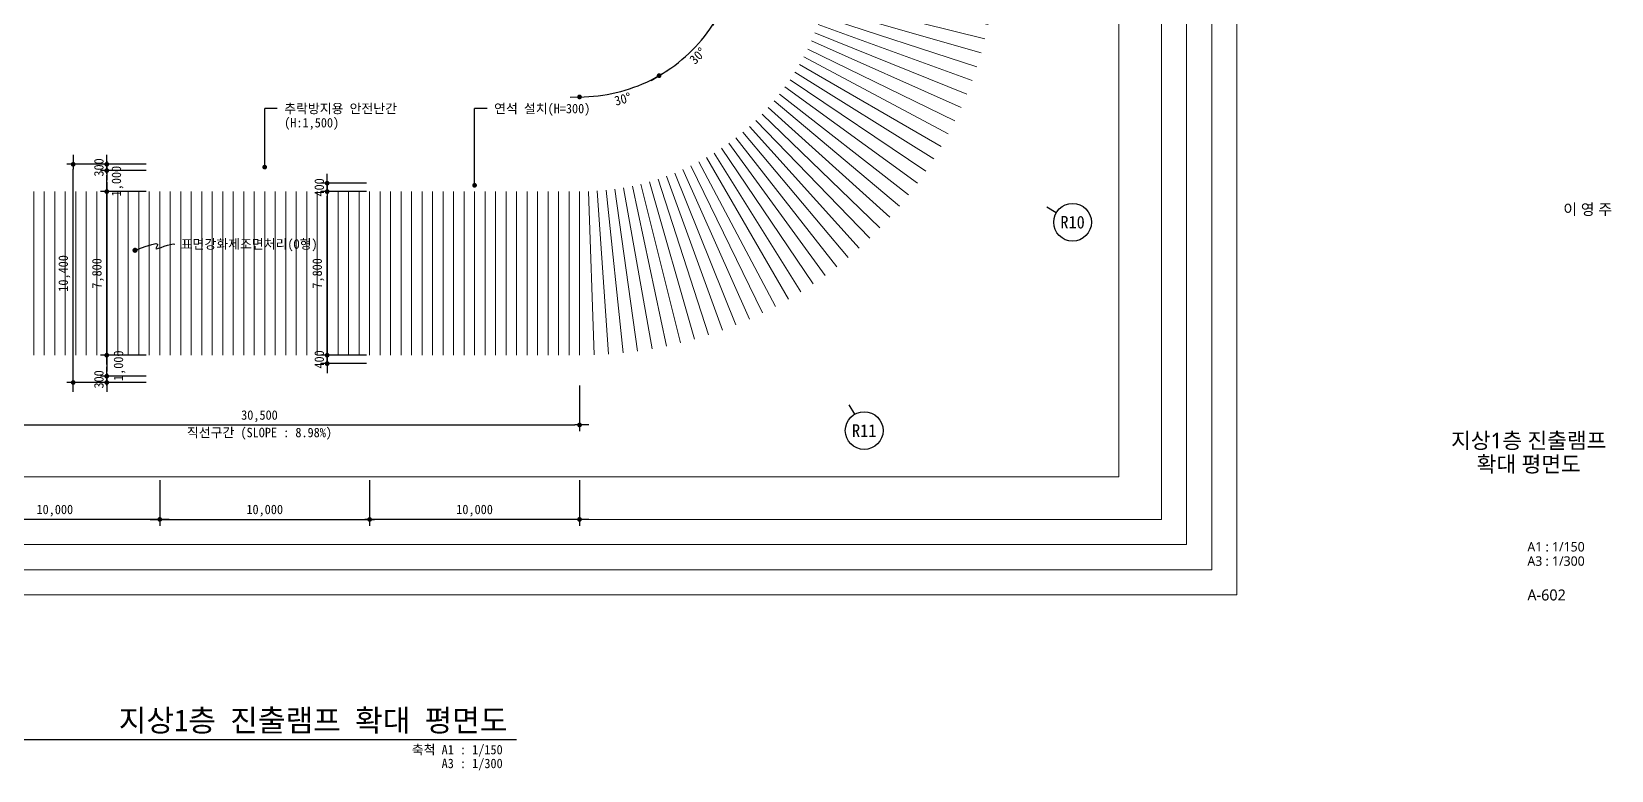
# Model space of a CAD drawing. Header units: millimetres. Extents: x 2292510 to 2787134, y 32296 to 526467.
# Drawn here: x 2459864 to 2535134, y 447176 to 482392 of the extents above; entities that cross this region are included whole.
import ezdxf
from ezdxf.enums import TextEntityAlignment as Align

# ---------------------------------------------------------------- set-up
doc = ezdxf.new("R2010")
doc.units = ezdxf.units.MM
doc.header["$LTSCALE"] = 200
doc.header["$MEASUREMENT"] = 0
doc.layers.get('0').update_dxf_attribs({"linetype": 'CONTINUOUS'})
for name, color, linetype, lineweight in [('A-AXIS-BUBL', 7, 'CONTINUOUS', 25), ('A-BORD-TEXT', 3, 'CONTINUOUS', 25), ('A-DIMS', 7, 'CONTINUOUS', 25), ('A-MKXS-LEAD', 7, 'CONTINUOUS', 25), ('A-MKXS-TEXT1', 3, 'CONTINUOUS', 25), ('A-SSXS-PATT', 8, 'CONTINUOUS', 18), ('A-XXXX-SYMB', 7, 'CONTINUOUS', 25), ('A-XXXX-TXT1', 3, 'CONTINUOUS', 25), ('A-XXXX-TXT2', 3, 'CONTINUOUS', 25)]:
    doc.layers.add(name, color=color, linetype=linetype, lineweight=lineweight)
doc.layers.add('A-XXXX-NPLT', color=144, linetype='CONTINUOUS', lineweight=15, plot=False)
doc.styles.add('HY울릉도L', font='')
doc.styles.add('돋움', font='')
doc.styles.add('돋움체', font='')
doc.styles.add('맑은고딕', font='malgun.ttf')
doc.styles.get('HY울릉도L').set_extended_font_data('HYwulM')
doc.styles.get('돋움').set_extended_font_data('DotumChe')
doc.styles.get('돋움체').set_extended_font_data('DotumChe')
doc.dimstyles.new('CDIM', dxfattribs={"dimtxt": 3, "dimasz": 1.5, "dimexe": 2, "dimexo": 1, "dimgap": 1, "dimtad": 1, "dimdec": 0, "dimrnd": 0.5, "dimzin": 0, "dimdsep": 32, "dimlunit": 6, "dimtxsty": 'HY울릉도L', "dimblk1": '_CIDOT', "dimblk2": '_CIDOT', "dimsah": 1, "dimcen": 5.5, "dimclrd": 2, "dimclre": 2, "dimclrt": 7, "dimadec": 0, "dimazin": 0, "dimtfac": 1, "dimtdec": 0, "dimtix": 1, "dimtmove": 2, "dimatfit": 1, "dimldrblk": '_CIDOT', "dimfxl": 1, "dimtolj": 1, "dimtzin": 0, "dimlwd": -1, "dimarcsym": 0})

# ---------------------------------------------------------------- blocks, each defined once
blk = doc.blocks.new('_CIDOT')
at = {"color": 0, "linetype": 'ByBlock'}
blk.add_line((2, 0), (-1, 0), dxfattribs=at)
at = {"color": 0, "linetype": 'ByBlock', "const_width": 0.5}
blk.add_lwpolyline([(-0.25, 0, 1), (0.25, 0, 1)], format="xyb", close=True, dxfattribs=at)
blk = doc.blocks.new('*D277')
at = {"layer": 'A-DIMS', "lineweight": -2, "transparency": 16777216}
for p, q in [((43241, 18700), (43241, 16525)), ((53241, 18700), (53241, 16525))]:
    blk.add_line(p, q, dxfattribs=at)
at = {"layer": 'A-DIMS', "transparency": 16777216}
blk.add_line((53016, 16825), (43466, 16825), dxfattribs=at)
at = {"layer": 'A-DIMS', "transparency": 16777216, "xscale": 225, "yscale": 225, "zscale": 225, "rotation": 180}
blk.add_blockref('_CIDOT', (43241, 16825), dxfattribs=at)
at = {"layer": 'A-DIMS', "transparency": 16777216, "xscale": 225, "yscale": 225, "zscale": 225}
blk.add_blockref('_CIDOT', (53241, 16825), dxfattribs=at)
at = {"layer": 'A-DIMS', "color": 3, "transparency": 16777216, "insert": (48241, 17243), "char_height": 450, "attachment_point": 5, "style": '돋움'}
blk.add_mtext('\\A1;10,000', dxfattribs=at)
blk = doc.blocks.new('*D278')
at = {"layer": 'A-DIMS', "lineweight": -2, "transparency": 16777216}
for p, q in [((53241, 18700), (53241, 16525)), ((63241, 18700), (63241, 16525))]:
    blk.add_line(p, q, dxfattribs=at)
at = {"layer": 'A-DIMS', "transparency": 16777216}
blk.add_line((53466, 16825), (63016, 16825), dxfattribs=at)
at = {"layer": 'A-DIMS', "transparency": 16777216, "xscale": 225, "yscale": 225, "zscale": 225, "rotation": 180}
blk.add_blockref('_CIDOT', (53241, 16825), dxfattribs=at)
at = {"layer": 'A-DIMS', "transparency": 16777216, "xscale": 225, "yscale": 225, "zscale": 225}
blk.add_blockref('_CIDOT', (63241, 16825), dxfattribs=at)
at = {"layer": 'A-DIMS', "color": 3, "transparency": 16777216, "insert": (58241, 17243), "char_height": 450, "attachment_point": 5, "style": '돋움'}
blk.add_mtext('\\A1;10,000', dxfattribs=at)
blk = doc.blocks.new('*D279')
at = {"layer": 'A-DIMS', "lineweight": -2, "transparency": 16777216}
for p, q in [((63241, 18700), (63241, 16525)), ((73241, 18700), (73241, 16525))]:
    blk.add_line(p, q, dxfattribs=at)
at = {"layer": 'A-DIMS', "transparency": 16777216}
blk.add_line((73016, 16825), (63466, 16825), dxfattribs=at)
at = {"layer": 'A-DIMS', "transparency": 16777216, "xscale": 225, "yscale": 225, "zscale": 225, "rotation": 180}
blk.add_blockref('_CIDOT', (63241, 16825), dxfattribs=at)
at = {"layer": 'A-DIMS', "transparency": 16777216, "xscale": 225, "yscale": 225, "zscale": 225}
blk.add_blockref('_CIDOT', (73241, 16825), dxfattribs=at)
at = {"layer": 'A-DIMS', "color": 3, "transparency": 16777216, "insert": (68241, 17243), "char_height": 450, "attachment_point": 5, "style": '돋움'}
blk.add_mtext('\\A1;10,000', dxfattribs=at)
blk = doc.blocks.new('*D11')
at = {"layer": 'A-DIMS', "lineweight": -2, "transparency": 16777216}
for p, q in [((2455471, 465516), (2455471, 463341)), ((2485971, 465516), (2485971, 463341))]:
    blk.add_line(p, q, dxfattribs=at)
at = {"layer": 'A-DIMS', "transparency": 16777216}
blk.add_line((2455696, 463641), (2485746, 463641), dxfattribs=at)
at = {"layer": 'A-DIMS', "transparency": 16777216, "xscale": 225, "yscale": 225, "zscale": 225, "rotation": 180}
blk.add_blockref('_CIDOT', (2455471, 463641), dxfattribs=at)
at = {"layer": 'A-DIMS', "transparency": 16777216, "xscale": 225, "yscale": 225, "zscale": 225}
blk.add_blockref('_CIDOT', (2485971, 463641), dxfattribs=at)
at = {"layer": 'A-DIMS', "color": 3, "transparency": 16777216, "insert": (2470721, 464058), "char_height": 450, "attachment_point": 5, "style": '돋움'}
blk.add_mtext('\\A1;30,500', dxfattribs=at)
blk = doc.blocks.new('*D12')
at = {"layer": 'A-DIMS', "lineweight": -2, "transparency": 16777216}
for p, q in [((2465321, 474766), (2463146, 474766)), ((2465321, 466966), (2463146, 466966))]:
    blk.add_line(p, q, dxfattribs=at)
at = {"layer": 'A-DIMS', "transparency": 16777216}
blk.add_line((2463446, 467191), (2463446, 474541), dxfattribs=at)
at = {"layer": 'A-DIMS', "transparency": 16777216, "xscale": 225, "yscale": 225, "zscale": 225}
for p, rotation in [((2463446, 474766), 90), ((2463446, 466966), 270)]:
    blk.add_blockref('_CIDOT', p, dxfattribs=dict(at, rotation=rotation))
at = {"layer": 'A-DIMS', "color": 3, "transparency": 16777216, "insert": (2463028, 470866), "char_height": 450, "attachment_point": 5, "rotation": 90, "style": '돋움'}
blk.add_mtext('\\A1;7,800', dxfattribs=at)
blk = doc.blocks.new('*D13')
at = {"layer": 'A-DIMS', "lineweight": -2, "transparency": 16777216}
for p, q in [((2465321, 466966), (2463146, 466966)), ((2465321, 465966), (2463146, 465966))]:
    blk.add_line(p, q, dxfattribs=at)
at = {"layer": 'A-DIMS', "transparency": 16777216}
blk.add_line((2463446, 466741), (2463446, 466191), dxfattribs=at)
at = {"layer": 'A-DIMS', "transparency": 16777216, "xscale": 225, "yscale": 225, "zscale": 225}
for p, rotation in [((2463446, 466966), 90), ((2463446, 465966), 270)]:
    blk.add_blockref('_CIDOT', p, dxfattribs=dict(at, rotation=rotation))
at = {"layer": 'A-DIMS', "color": 3, "transparency": 16777216, "insert": (2464058, 466466), "char_height": 450, "attachment_point": 5, "rotation": 90, "style": '돋움'}
blk.add_mtext('\\A1;1,000', dxfattribs=at)
blk = doc.blocks.new('*D14')
at = {"layer": 'A-DIMS', "lineweight": -2, "transparency": 16777216}
for p, q in [((2465321, 475766), (2463146, 475766)), ((2465321, 474766), (2463146, 474766))]:
    blk.add_line(p, q, dxfattribs=at)
at = {"layer": 'A-DIMS', "transparency": 16777216}
blk.add_line((2463446, 474991), (2463446, 475541), dxfattribs=at)
at = {"layer": 'A-DIMS', "transparency": 16777216, "xscale": 225, "yscale": 225, "zscale": 225}
for p, rotation in [((2463446, 475766), 90), ((2463446, 474766), 270)]:
    blk.add_blockref('_CIDOT', p, dxfattribs=dict(at, rotation=rotation))
at = {"layer": 'A-DIMS', "color": 3, "transparency": 16777216, "insert": (2463960, 475266), "char_height": 450, "attachment_point": 5, "rotation": 90, "style": '돋움'}
blk.add_mtext('\\A1;1,000', dxfattribs=at)
blk = doc.blocks.new('*D15')
at = {"layer": 'A-DIMS', "lineweight": -2, "transparency": 16777216}
for p, q in [((2465321, 476066), (2461546, 476066)), ((2465321, 465666), (2461546, 465666))]:
    blk.add_line(p, q, dxfattribs=at)
at = {"layer": 'A-DIMS', "transparency": 16777216}
blk.add_line((2461846, 465891), (2461846, 475841), dxfattribs=at)
at = {"layer": 'A-DIMS', "transparency": 16777216, "xscale": 225, "yscale": 225, "zscale": 225}
for p, rotation in [((2461846, 476066), 90), ((2461846, 465666), 270)]:
    blk.add_blockref('_CIDOT', p, dxfattribs=dict(at, rotation=rotation))
at = {"layer": 'A-DIMS', "color": 3, "transparency": 16777216, "insert": (2461428, 470866), "char_height": 450, "attachment_point": 5, "rotation": 90, "style": '돋움'}
blk.add_mtext('\\A1;10,400', dxfattribs=at)
blk = doc.blocks.new('*D42')
at = {"layer": 'A-DIMS', "lineweight": -2, "transparency": 16777216}
for p, q in [((2475821, 474766), (2473646, 474766)), ((2475821, 466966), (2473646, 466966))]:
    blk.add_line(p, q, dxfattribs=at)
at = {"layer": 'A-DIMS', "transparency": 16777216}
blk.add_line((2473946, 467191), (2473946, 474541), dxfattribs=at)
at = {"layer": 'A-DIMS', "transparency": 16777216, "xscale": 225, "yscale": 225, "zscale": 225}
for p, rotation in [((2473946, 474766), 90), ((2473946, 466966), 270)]:
    blk.add_blockref('_CIDOT', p, dxfattribs=dict(at, rotation=rotation))
at = {"layer": 'A-DIMS', "color": 3, "transparency": 16777216, "insert": (2473528, 470866), "char_height": 450, "attachment_point": 5, "rotation": 90, "style": '돋움'}
blk.add_mtext('\\A1;7,800', dxfattribs=at)
blk = doc.blocks.new('*D43')
at = {"layer": 'A-DIMS', "lineweight": -2, "transparency": 16777216}
for p, q in [((2475821, 466966), (2473646, 466966)), ((2475821, 466566), (2473646, 466566))]:
    blk.add_line(p, q, dxfattribs=at)
at = {"layer": 'A-DIMS', "transparency": 16777216}
for p, q in [((2473946, 467191), (2473946, 467416)), ((2473946, 466966), (2473946, 466566)), ((2473946, 466341), (2473946, 466116))]:
    blk.add_line(p, q, dxfattribs=at)
at = {"layer": 'A-DIMS', "transparency": 16777216, "xscale": 225, "yscale": 225, "zscale": 225}
for p, rotation in [((2473946, 466966), 270), ((2473946, 466566), 90)]:
    blk.add_blockref('_CIDOT', p, dxfattribs=dict(at, rotation=rotation))
at = {"layer": 'A-DIMS', "color": 3, "transparency": 16777216, "insert": (2473570, 466766), "char_height": 450, "attachment_point": 5, "rotation": 90, "style": '돋움'}
blk.add_mtext('\\A1;400', dxfattribs=at)
blk = doc.blocks.new('*D44')
at = {"layer": 'A-DIMS', "lineweight": -2, "transparency": 16777216}
for p, q in [((2475821, 475166), (2473646, 475166)), ((2475821, 474766), (2473646, 474766))]:
    blk.add_line(p, q, dxfattribs=at)
at = {"layer": 'A-DIMS', "transparency": 16777216}
for p, q in [((2473946, 475391), (2473946, 475616)), ((2473946, 474766), (2473946, 475166)), ((2473946, 474541), (2473946, 474316))]:
    blk.add_line(p, q, dxfattribs=at)
at = {"layer": 'A-DIMS', "transparency": 16777216, "xscale": 225, "yscale": 225, "zscale": 225}
for p, rotation in [((2473946, 475166), 270), ((2473946, 474766), 90)]:
    blk.add_blockref('_CIDOT', p, dxfattribs=dict(at, rotation=rotation))
at = {"layer": 'A-DIMS', "color": 3, "transparency": 16777216, "insert": (2473570, 474966), "char_height": 450, "attachment_point": 5, "rotation": 90, "style": '돋움'}
blk.add_mtext('\\A1;400', dxfattribs=at)
blk = doc.blocks.new('*U162')
at = {"layer": 'A-SSXS-PATT'}
blk.add_line((0, -3900), (0, 3900), dxfattribs=at)
blk = doc.blocks.new('*U163')
at = {"color": 0, "linetype": 'ByBlock', "lineweight": -2, "transparency": 16777216}
for p, rotation in [((2608100, 413290), 13.99999999999997), ((2608644, 413416), 11.99999999999999), ((2609192, 413522), 9.999999999999977), ((2609744, 413610), 7.99999999999998), ((2610298, 413678), 5.999999999999965), ((2610855, 413726), 4.000000000000041), ((2611412, 413756), 1.999999999999765), ((2606498, 412801), 19.99999999999998), ((2607027, 412982), 17.99999999999997), ((2607561, 413146), 15.99999999999997), ((2604957, 412146), 25.99999999999998), ((2605463, 412382), 23.99999999999997), ((2605977, 412600), 22), ((2603971, 411622), 29.99999999999999), ((2604459, 411893), 28), ((2603024, 411030), 34.00000000000001), ((2603492, 411334), 32), ((2602120, 410374), 37.99999999999999), ((2602566, 410710), 36.00000000000001), ((2601265, 409656), 41.99999999999999), ((2601686, 410022), 39.99999999999999), ((2600856, 409275), 43.99999999999999), ((2600080, 408472), 47.99999999999999), ((2600461, 408880), 45.99999999999999), ((2599714, 408050), 49.99999999999999), ((2599363, 407616), 51.99999999999999), ((2598706, 406713), 56), ((2599027, 407170), 53.99999999999997), ((2598402, 406244), 57.99999999999999), ((2598114, 405765), 59.99999999999999), ((2597590, 404779), 63.99999999999999), ((2597844, 405277), 61.99999999999999), ((2597354, 404273), 66), ((2597136, 403759), 68), ((2596936, 403238), 70), ((2596754, 402710), 72), ((2596591, 402176), 74), ((2596446, 401636), 75.99999999999997), ((2596214, 400544), 79.99999999999999), ((2596320, 401092), 77.99999999999999), ((2596127, 399992), 82), ((2596058, 399438), 83.99999999999999), ((2596010, 398882), 86), ((2595981, 398324), 87.99999999999999), ((2595971, 397766), 89.99999999999997), ((2595981, 397207), 92), ((2596010, 396649), 93.99999999999999), ((2596058, 396093), 96), ((2596127, 395539), 98), ((2596214, 394987), 99.99999999999999), ((2596320, 394439), 102), ((2596446, 393895), 104), ((2596591, 393355), 106), ((2596754, 392821), 108), ((2596936, 392293), 110), ((2597136, 391772), 112), ((2597354, 391258), 114), ((2597590, 390752), 116), ((2597844, 390254), 118), ((2598114, 389766), 120), ((2598402, 389287), 122), ((2598706, 388818), 124), ((2599027, 388361), 126), ((2599363, 387915), 128), ((2599714, 387481), 130), ((2600080, 387059), 132), ((2600461, 386651), 134), ((2600856, 386256), 136), ((2601265, 385875), 138), ((2601686, 385509), 140), ((2602120, 385157), 142), ((2602566, 384821), 144), ((2603024, 384501), 146), ((2603492, 384197), 148), ((2603971, 383909), 150), ((2604459, 383638), 152), ((2604957, 383385), 154), ((2605463, 383149), 156), ((2605977, 382931), 158), ((2606498, 382730), 160), ((2607026, 382549), 162), ((2607561, 382385), 164), ((2608100, 382241), 166), ((2608644, 382115), 168.0000000000001), ((2609192, 382009), 170), ((2609744, 381921), 172), ((2610298, 381853), 174), ((2610855, 381805), 176.0000000000001), ((2611412, 381775), 178.0000000000001), ((2611971, 381766), 180)]:
    blk.add_blockref('*U162', p, dxfattribs=dict(at, rotation=rotation))
blk.add_blockref('*U162', (2611971, 413765), dxfattribs=at)
blk = doc.blocks.new('rampline')
at = {"layer": 'A-SSXS-PATT'}
for p, q in [((43241, 56650), (43241, 64450)), ((43741, 56650), (43741, 64450)), ((44241, 56650), (44241, 64450)), ((44741, 56650), (44741, 64450)), ((45241, 56650), (45241, 64450)), ((45741, 56650), (45741, 64450)), ((46241, 56650), (46241, 64450)), ((46741, 56650), (46741, 64450)), ((47241, 56650), (47241, 64450)), ((47741, 56650), (47741, 64450)), ((48241, 56650), (48241, 64450)), ((48741, 56650), (48741, 64450)), ((49241, 56650), (49241, 64450)), ((49741, 56650), (49741, 64450)), ((50241, 56650), (50241, 64450)), ((50741, 56650), (50741, 64450)), ((51241, 56650), (51241, 64450)), ((51741, 56650), (51741, 64450)), ((52241, 56650), (52241, 64450)), ((52741, 56650), (52741, 64450)), ((53241, 56650), (53241, 64450)), ((53741, 56650), (53741, 64450)), ((54241, 56650), (54241, 64450)), ((54741, 56650), (54741, 64450)), ((55241, 56650), (55241, 64450)), ((55741, 56650), (55741, 64450)), ((56241, 56650), (56241, 64450)), ((56741, 56650), (56741, 64450)), ((57241, 56650), (57241, 64450)), ((57741, 56650), (57741, 64450)), ((58241, 56650), (58241, 64450)), ((58741, 56650), (58741, 64450)), ((59241, 56650), (59241, 64450)), ((59741, 56650), (59741, 64450)), ((60241, 56650), (60241, 64450)), ((60741, 56650), (60741, 64450)), ((61241, 56650), (61241, 64450)), ((61741, 56650), (61741, 64450)), ((62241, 56650), (62241, 64450)), ((62741, 56650), (62741, 64450)), ((63241, 56650), (63241, 64450)), ((63741, 56650), (63741, 64450)), ((64241, 56650), (64241, 64450)), ((64741, 56650), (64741, 64450)), ((65241, 56650), (65241, 64450)), ((65741, 56650), (65741, 64450)), ((66241, 56650), (66241, 64450)), ((66741, 56650), (66741, 64450)), ((67241, 56650), (67241, 64450)), ((67741, 56650), (67741, 64450)), ((68241, 56650), (68241, 64450)), ((68741, 56650), (68741, 64450)), ((69241, 56650), (69241, 64450)), ((69741, 56650), (69741, 64450)), ((70241, 56650), (70241, 64450)), ((70741, 56650), (70741, 64450)), ((71241, 56650), (71241, 64450)), ((71741, 56650), (71741, 64450)), ((72241, 56650), (72241, 64450)), ((72741, 56650), (72741, 64450)), ((73241, 56650), (73241, 64450)), ((43241, 32450), (43241, 24650)), ((43741, 32450), (43741, 24650)), ((44241, 32450), (44241, 24650)), ((44741, 32450), (44741, 24650)), ((45241, 32450), (45241, 24650)), ((45741, 32450), (45741, 24650)), ((46241, 32450), (46241, 24650)), ((46741, 32450), (46741, 24650)), ((47241, 32450), (47241, 24650)), ((47741, 32450), (47741, 24650)), ((48241, 32450), (48241, 24650)), ((48741, 32450), (48741, 24650)), ((49241, 32450), (49241, 24650)), ((49741, 32450), (49741, 24650)), ((50241, 32450), (50241, 24650)), ((50741, 32450), (50741, 24650)), ((51241, 32450), (51241, 24650)), ((51741, 32450), (51741, 24650)), ((52241, 32450), (52241, 24650)), ((52741, 32450), (52741, 24650)), ((53241, 32450), (53241, 24650)), ((53741, 32450), (53741, 24650)), ((54241, 32450), (54241, 24650)), ((54741, 32450), (54741, 24650)), ((55241, 32450), (55241, 24650)), ((55741, 32450), (55741, 24650)), ((56241, 32450), (56241, 24650)), ((56741, 32450), (56741, 24650)), ((57241, 32450), (57241, 24650)), ((57741, 32450), (57741, 24650)), ((58241, 32450), (58241, 24650)), ((58741, 32450), (58741, 24650)), ((59241, 32450), (59241, 24650)), ((59741, 32450), (59741, 24650)), ((60241, 32450), (60241, 24650)), ((60741, 32450), (60741, 24650)), ((61241, 32450), (61241, 24650)), ((61741, 32450), (61741, 24650)), ((62241, 32450), (62241, 24650)), ((62741, 32450), (62741, 24650)), ((63241, 32450), (63241, 24650)), ((63741, 32450), (63741, 24650)), ((64241, 32450), (64241, 24650)), ((64741, 32450), (64741, 24650)), ((65241, 32450), (65241, 24650)), ((65741, 32450), (65741, 24650)), ((66241, 32450), (66241, 24650)), ((66741, 32450), (66741, 24650)), ((67241, 32450), (67241, 24650)), ((67741, 32450), (67741, 24650)), ((68241, 32450), (68241, 24650)), ((68741, 32450), (68741, 24650)), ((69241, 32450), (69241, 24650)), ((69741, 32450), (69741, 24650)), ((70241, 32450), (70241, 24650)), ((70741, 32450), (70741, 24650)), ((71241, 32450), (71241, 24650)), ((71741, 32450), (71741, 24650)), ((72241, 32450), (72241, 24650)), ((72741, 32450), (72741, 24650)), ((73241, 32450), (73241, 24650))]:
    blk.add_line(p, q, dxfattribs=at)
at = {"xscale": -1}
blk.add_blockref('*U163', (2685212, -353216), dxfattribs=at)
blk = doc.blocks.new('*D167')
at = {"layer": 'A-DIMS', "transparency": 16777216}
blk.add_arc((2485971, 486866), 7587, 301.69917, 328.30083, dxfattribs=at)
at = {"layer": 'A-DIMS', "transparency": 16777216, "xscale": 225, "yscale": 225, "zscale": 225}
for p, rotation in [((2492541, 483072), 59.15041440067552), ((2489764, 480295), 210.8495855993258)]:
    blk.add_blockref('_CIDOT', p, dxfattribs=dict(at, rotation=rotation))
at = {"layer": 'A-DIMS', "color": 3, "transparency": 16777216, "insert": (2491601, 481235), "char_height": 450, "attachment_point": 5, "rotation": 45, "style": '돋움'}
blk.add_mtext('\\A1;30°', dxfattribs=at)
blk = doc.blocks.new('*D168')
at = {"layer": 'A-DIMS', "transparency": 16777216}
blk.add_arc((2485971, 486866), 7587, 271.69917, 298.30083, dxfattribs=at)
at = {"layer": 'A-DIMS', "transparency": 16777216, "xscale": 225, "yscale": 225, "zscale": 225}
for p, rotation in [((2489764, 480295), 29.15041450030328), ((2485971, 479278), 180.8495854996986)]:
    blk.add_blockref('_CIDOT', p, dxfattribs=dict(at, rotation=rotation))
at = {"layer": 'A-DIMS', "color": 3, "transparency": 16777216, "insert": (2488032, 479174), "char_height": 450, "attachment_point": 5, "rotation": 15, "style": '돋움'}
blk.add_mtext('\\A1;30°', dxfattribs=at)
blk = doc.blocks.new('*D170')
at = {"layer": 'A-DIMS', "transparency": 16777216}
blk.add_arc((2485971, 486866), 7587, 61.69917, 88.30083, dxfattribs=at)
at = {"layer": 'A-DIMS', "transparency": 16777216, "xscale": 225, "yscale": 225, "zscale": 225}
for p, rotation in [((2485971, 494453), 179.1504144006755), ((2489764, 493436), 330.8495855993246)]:
    blk.add_blockref('_CIDOT', p, dxfattribs=dict(at, rotation=rotation))
at = {"layer": 'A-DIMS', "color": 3, "transparency": 16777216, "insert": (2488032, 494557), "char_height": 450, "attachment_point": 5, "rotation": 345, "style": '돋움'}
blk.add_mtext('\\A1;30°', dxfattribs=at)
blk = doc.blocks.new('*D172')
at = {"layer": 'A-DIMS', "transparency": 16777216}
blk.add_arc((2485971, 486866), 7587, 331.69917, 358.30083, dxfattribs=at)
at = {"layer": 'A-DIMS', "transparency": 16777216, "xscale": 225, "yscale": 225, "zscale": 225}
for p, rotation in [((2493558, 486866), 89.15041440067141), ((2492541, 483072), 240.8495855993242)]:
    blk.add_blockref('_CIDOT', p, dxfattribs=dict(at, rotation=rotation))
at = {"layer": 'A-DIMS', "color": 3, "transparency": 16777216, "insert": (2493662, 484805), "char_height": 450, "attachment_point": 5, "rotation": 75, "style": '돋움'}
blk.add_mtext('\\A1;30°', dxfattribs=at)
blk = doc.blocks.new('*D209')
at = {"layer": 'A-DIMS', "transparency": 16777216}
for p, q in [((2463446, 476291), (2463446, 476516)), ((2463446, 476066), (2463446, 475766)), ((2463446, 475541), (2463446, 475316))]:
    blk.add_line(p, q, dxfattribs=at)
at = {"layer": 'A-DIMS', "lineweight": -2, "transparency": 16777216}
for p, q in [((2465321, 476066), (2463146, 476066)), ((2465321, 475766), (2463146, 475766))]:
    blk.add_line(p, q, dxfattribs=at)
at = {"layer": 'A-DIMS', "transparency": 16777216, "xscale": 225, "yscale": 225, "zscale": 225}
for p, rotation in [((2463446, 476066), 270), ((2463446, 475766), 90)]:
    blk.add_blockref('_CIDOT', p, dxfattribs=dict(at, rotation=rotation))
at = {"layer": 'A-DIMS', "color": 3, "transparency": 16777216, "insert": (2463070, 475916), "char_height": 450, "attachment_point": 5, "rotation": 90, "style": '돋움'}
blk.add_mtext('\\A1;300', dxfattribs=at)
blk = doc.blocks.new('*D210')
at = {"layer": 'A-DIMS', "lineweight": -2, "transparency": 16777216}
for p, q in [((2465321, 465966), (2463146, 465966)), ((2465321, 465666), (2463146, 465666))]:
    blk.add_line(p, q, dxfattribs=at)
at = {"layer": 'A-DIMS', "transparency": 16777216}
for p, q in [((2463446, 466191), (2463446, 466416)), ((2463446, 465666), (2463446, 465966)), ((2463446, 465441), (2463446, 465216))]:
    blk.add_line(p, q, dxfattribs=at)
at = {"layer": 'A-DIMS', "transparency": 16777216, "xscale": 225, "yscale": 225, "zscale": 225}
for p, rotation in [((2463446, 465966), 270), ((2463446, 465666), 90)]:
    blk.add_blockref('_CIDOT', p, dxfattribs=dict(at, rotation=rotation))
at = {"layer": 'A-DIMS', "color": 3, "transparency": 16777216, "insert": (2463070, 465816), "char_height": 450, "attachment_point": 5, "rotation": 90, "style": '돋움'}
blk.add_mtext('\\A1;300', dxfattribs=at)
blk = doc.blocks.new('dim_진출램프')
for p, q in [((95952.8, 31437.5), (95498.1, 31700)), ((86353.7, 21838.5), (86091.3, 22293.1))]:
    blk.add_line(p, q)
at = {"layer": 'A-AXIS-BUBL', "ltscale": 0.2}
for centre in [(96732.2, 30987.5), (86803.8, 21059.1)]:
    blk.add_circle(centre, 900, dxfattribs=at)
at = {"layer": 'A-XXXX-NPLT'}
for points in [[(104566.3, 13225), (11916.3, 13225), (11916.3, 75875), (104566.3, 75875)], [(103366.3, 14425), (13116.3, 14425), (13116.3, 74675), (103366.3, 74675)], [(102166.3, 15625), (14316.3, 15625), (14316.3, 73475), (102166.3, 73475)], [(100966.3, 16825), (15516.3, 16825), (15516.3, 72275), (100966.3, 72275)], [(17541.3, 70250), (98941.3, 70250), (98941.3, 18850), (17541.3, 18850)]]:
    blk.add_lwpolyline(points, close=True, dxfattribs=at)
at = {"layer": 'A-XXXX-TXT2', "ltscale": 0.2, "style": '돋움체'}
for s, p in [('R10', (96732.2, 30987.5)), ('R11', (86803.8, 21059.1))]:
    blk.add_text(s, height=600, dxfattribs=at).set_placement(p, align=Align.MIDDLE)
at = {"layer": 'A-DIMS'}
for base, p1, p2, picture, middle in [((43241.3, 16825), (53241.3, 18850), (43241.3, 18850), '*D277', (48241.3, 17242.8)), ((63241.3, 16825), (73241.3, 18850), (63241.3, 18850), '*D279', (68241.3, 17242.8))]:
    dim = blk.add_linear_dim(base=base, p1=p1, p2=p2, angle=180, dimstyle='CDIM', override={"dimscale": 150, "dimtxsty": '돋움', "dimclrd": 256, "dimclre": 256, "dimclrt": 3}, dxfattribs=at)
    dim.commit()
    dim.dimension.update_dxf_attribs({"geometry": picture, "text_midpoint": middle})
dim = blk.add_linear_dim(base=(63241.3, 16825), p1=(53241.3, 18850), p2=(63241.3, 18850), dimstyle='CDIM', override={"dimscale": 150, "dimtxsty": '돋움', "dimclrd": 256, "dimclre": 256, "dimclrt": 3}, dxfattribs=at)
dim.commit()
dim.dimension.update_dxf_attribs({"geometry": '*D278', "text_midpoint": (58241.3, 17242.8)})

msp = doc.modelspace()

# ---------------------------------------------------------------- linework, layer by layer
at = {"layer": 'A-MKXS-LEAD'}
for p, q in [((2470970.8, 475932.6), (2470970.8, 478723.7)), ((2471570.8, 478723.7), (2470970.8, 478723.7)), ((2480970.8, 475065.5), (2480970.8, 478723.7)), ((2481570.8, 478723.7), (2480970.8, 478723.7))]:
    msp.add_line(p, q, dxfattribs=at)
for points, const_width in [([(2470914.5, 475932.6, 1), (2471027, 475932.6, 1)], 112.5), ([(2480914.5, 475065.5, 1), (2481027, 475065.5, 1)], 112.5), ([(2464729.8, 471973.6, 1), (2464854.2, 471961.2, 1)], 120)]:
    msp.add_lwpolyline(points, format="xyb", close=True, dxfattribs=dict(at, const_width=const_width))
msp.add_lwpolyline([(2464792, 471967.4), (2465280.8, 472151.7), (2465599.3, 472251.2), (2465780.5, 472283.4), (2465857.5, 472266), (2465863.2, 472216.5), (2465830.8, 472152.4), (2465793.1, 472091.5), (2465783.3, 472051.1), (2465826.6, 472044.5), (2465917.2, 472066.5), (2466041.6, 472107.5), (2466186, 472158.1), (2466337.1, 472208.5), (2466481.1, 472249.3), (2466604.6, 472270.9), (2466693.9, 472263.7)], dxfattribs=at)
at = {"layer": 'A-XXXX-SYMB'}
msp.add_line((2458970.8, 448650.5), (2482970.8, 448650.5), dxfattribs=at)

# ---------------------------------------------------------------- block references
for name in ['dim_진출램프', 'rampline']:
    msp.add_blockref(name, (2412729.5, 442315.5))

# ---------------------------------------------------------------- texts
at = {"layer": 'A-BORD-TEXT', "style": '맑은고딕'}
msp.add_text('이 영 주', height=525, dxfattribs=at).set_placement((2535172.3, 473653.9), align=Align.RIGHT)
for s, p in [('지상1층 진출램프', (2531195.8, 462899.3)), ('확대 평면도', (2531195.8, 461774.3))]:
    msp.add_text(s, height=750, dxfattribs=at).set_placement(p, align=Align.MIDDLE_CENTER)
for s, height, p in [('A1 : 1/150', 450, (2531131.3, 457610.8)), ('A3 : 1/300', 450, (2531131.3, 456930.6)), ('A-602', 525, (2531131.3, 455275.1))]:
    msp.add_text(s, height=height, dxfattribs=at).set_placement(p)
at = {"layer": 'A-DIMS', "color": 3, "insert": (2470720.8, 463222.7), "char_height": 450, "attachment_point": 5, "style": '돋움'}
msp.add_mtext('\\A1;직선구간 (SLOPE : 8.98%)', dxfattribs=at)
at = {"layer": 'A-MKXS-TEXT1', "style": '돋움체'}
for s, p in [('추락방지용 안전난간', (2471899.9, 478723.7)), ('연석 설치(H=300)', (2481899.9, 478723.7)), ('(H:1,500)', (2471899.9, 478048.7))]:
    msp.add_text(s, height=450, dxfattribs=at).set_placement(p, align=Align.MIDDLE_LEFT)
at = {"layer": 'A-XXXX-TXT1', "style": '돋움체'}
msp.add_text('지상1층 진출램프 확대 평면도', height=1050, dxfattribs=at).set_placement((2482542, 448718.4), align=Align.BOTTOM_RIGHT)
for s, p in [('축척 A1 : 1/150', (2482308.4, 448392.1)), ('A3 : 1/300', (2482308.4, 447735.3))]:
    msp.add_text(s, height=450, dxfattribs=at).set_placement(p, align=Align.TOP_RIGHT)
at = {"layer": 'A-XXXX-TXT2', "style": '돋움체'}
msp.add_text('표면강화제조면처리(O형)', height=450, dxfattribs=at).set_placement((2466970.8, 472263.7), align=Align.MIDDLE_LEFT)

# ---------------------------------------------------------------- dimensions: what is measured, and where the dimension line sits
at = {"layer": 'A-DIMS'}
for base, line1, line2, override, picture, middle in [((2487288.3, 479393.5), ((2485970.8, 512565.5), (2485970.8, 461165.5)), ((2485970.8, 486865.5), (2498820.8, 464608.7)), {"dimscale": 150, "dimtad": 2, "dimtxsty": '돋움', "dimclrd": 256, "dimclre": 256, "dimclrt": 3}, '*D168', (2488031.6, 479174.3)), ((2488565.7, 493995.2), ((2485970.8, 512565.5), (2485970.8, 461165.5)), ((2485970.8, 486865.5), (2498820.8, 509122.4)), {"dimscale": 150, "dimtxsty": '돋움', "dimclrd": 256, "dimclre": 256, "dimclrt": 3}, '*D170', (2488031.6, 494556.7)), ((2493100.4, 484270.5), ((2485970.8, 486865.5), (2508227.6, 474015.5)), ((2485970.8, 486865.5), (2511670.8, 486865.5)), {"dimscale": 150, "dimtad": 2, "dimtxsty": '돋움', "dimclrd": 256, "dimclre": 256, "dimclrt": 3}, '*D172', (2493662, 484804.6)), ((2490847.7, 481053.3), ((2485970.8, 486865.5), (2498820.8, 464608.7)), ((2485970.8, 486865.5), (2508227.6, 474015.5)), {"dimscale": 150, "dimtad": 2, "dimtxsty": '돋움', "dimclrd": 256, "dimclre": 256, "dimclrt": 3}, '*D167', (2491601.1, 481235.1))]:
    dim = msp.add_angular_dim_2l(base=base, line1=line1, line2=line2, dimstyle='CDIM', override=override, dxfattribs=at)
    dim.commit()
    dim.dimension.update_dxf_attribs({"geometry": picture, "text_midpoint": middle})
for base, p1, p2, angle, picture, middle in [((2461845.8, 476065.5), (2465470.8, 465665.5), (2465470.8, 476065.5), 270, '*D15', (2461427.9, 470865.5)), ((2463445.8, 475765.5), (2465470.8, 476065.5), (2465470.8, 475765.5), 90, '*D209', (2463070.5, 475915.5)), ((2463445.8, 474765.5), (2465470.8, 466965.5), (2465470.8, 474765.5), 270, '*D12', (2463027.9, 470865.5)), ((2473945.8, 474765.5), (2475970.8, 466965.5), (2475970.8, 474765.5), 270, '*D42', (2473527.9, 470865.5)), ((2473945.8, 475165.5), (2475970.8, 474765.5), (2475970.8, 475165.5), 270, '*D44', (2473570.5, 474965.5)), ((2473945.8, 466565.5), (2475970.8, 466965.5), (2475970.8, 466565.5), 270, '*D43', (2473570.5, 466765.5)), ((2463445.8, 465965.5), (2465470.8, 465665.5), (2465470.8, 465965.5), 90, '*D210', (2463070.5, 465815.5)), ((2485970.8, 463640.5), (2455470.8, 465665.5), (2485970.8, 465665.5), 180, '*D11', (2470720.8, 464058.3))]:
    dim = msp.add_linear_dim(base=base, p1=p1, p2=p2, angle=angle, dimstyle='CDIM', override={"dimscale": 150, "dimtxsty": '돋움', "dimclrd": 256, "dimclre": 256, "dimclrt": 3}, dxfattribs=at)
    dim.commit()
    dim.dimension.update_dxf_attribs({"geometry": picture, "text_midpoint": middle})
for base, p1, p2, picture, middle in [((2463445.8, 475765.5), (2465470.8, 474765.5), (2465470.8, 475765.5), '*D14', (2463960.3, 475265.5)), ((2463445.8, 465965.5), (2465470.8, 466965.5), (2465470.8, 465965.5), '*D13', (2464058.4, 466465.5))]:
    dim = msp.add_linear_dim(base=base, p1=p1, p2=p2, angle=270, dimstyle='CDIM', override={"dimscale": 150, "dimtxsty": '돋움', "dimclrd": 256, "dimclre": 256, "dimclrt": 3}, dxfattribs=at)
    dim.commit()
    dim.dimension.update_dxf_attribs({"geometry": picture, "text_midpoint": middle, "dimtype": 160})

doc.saveas('drawing.dxf')
